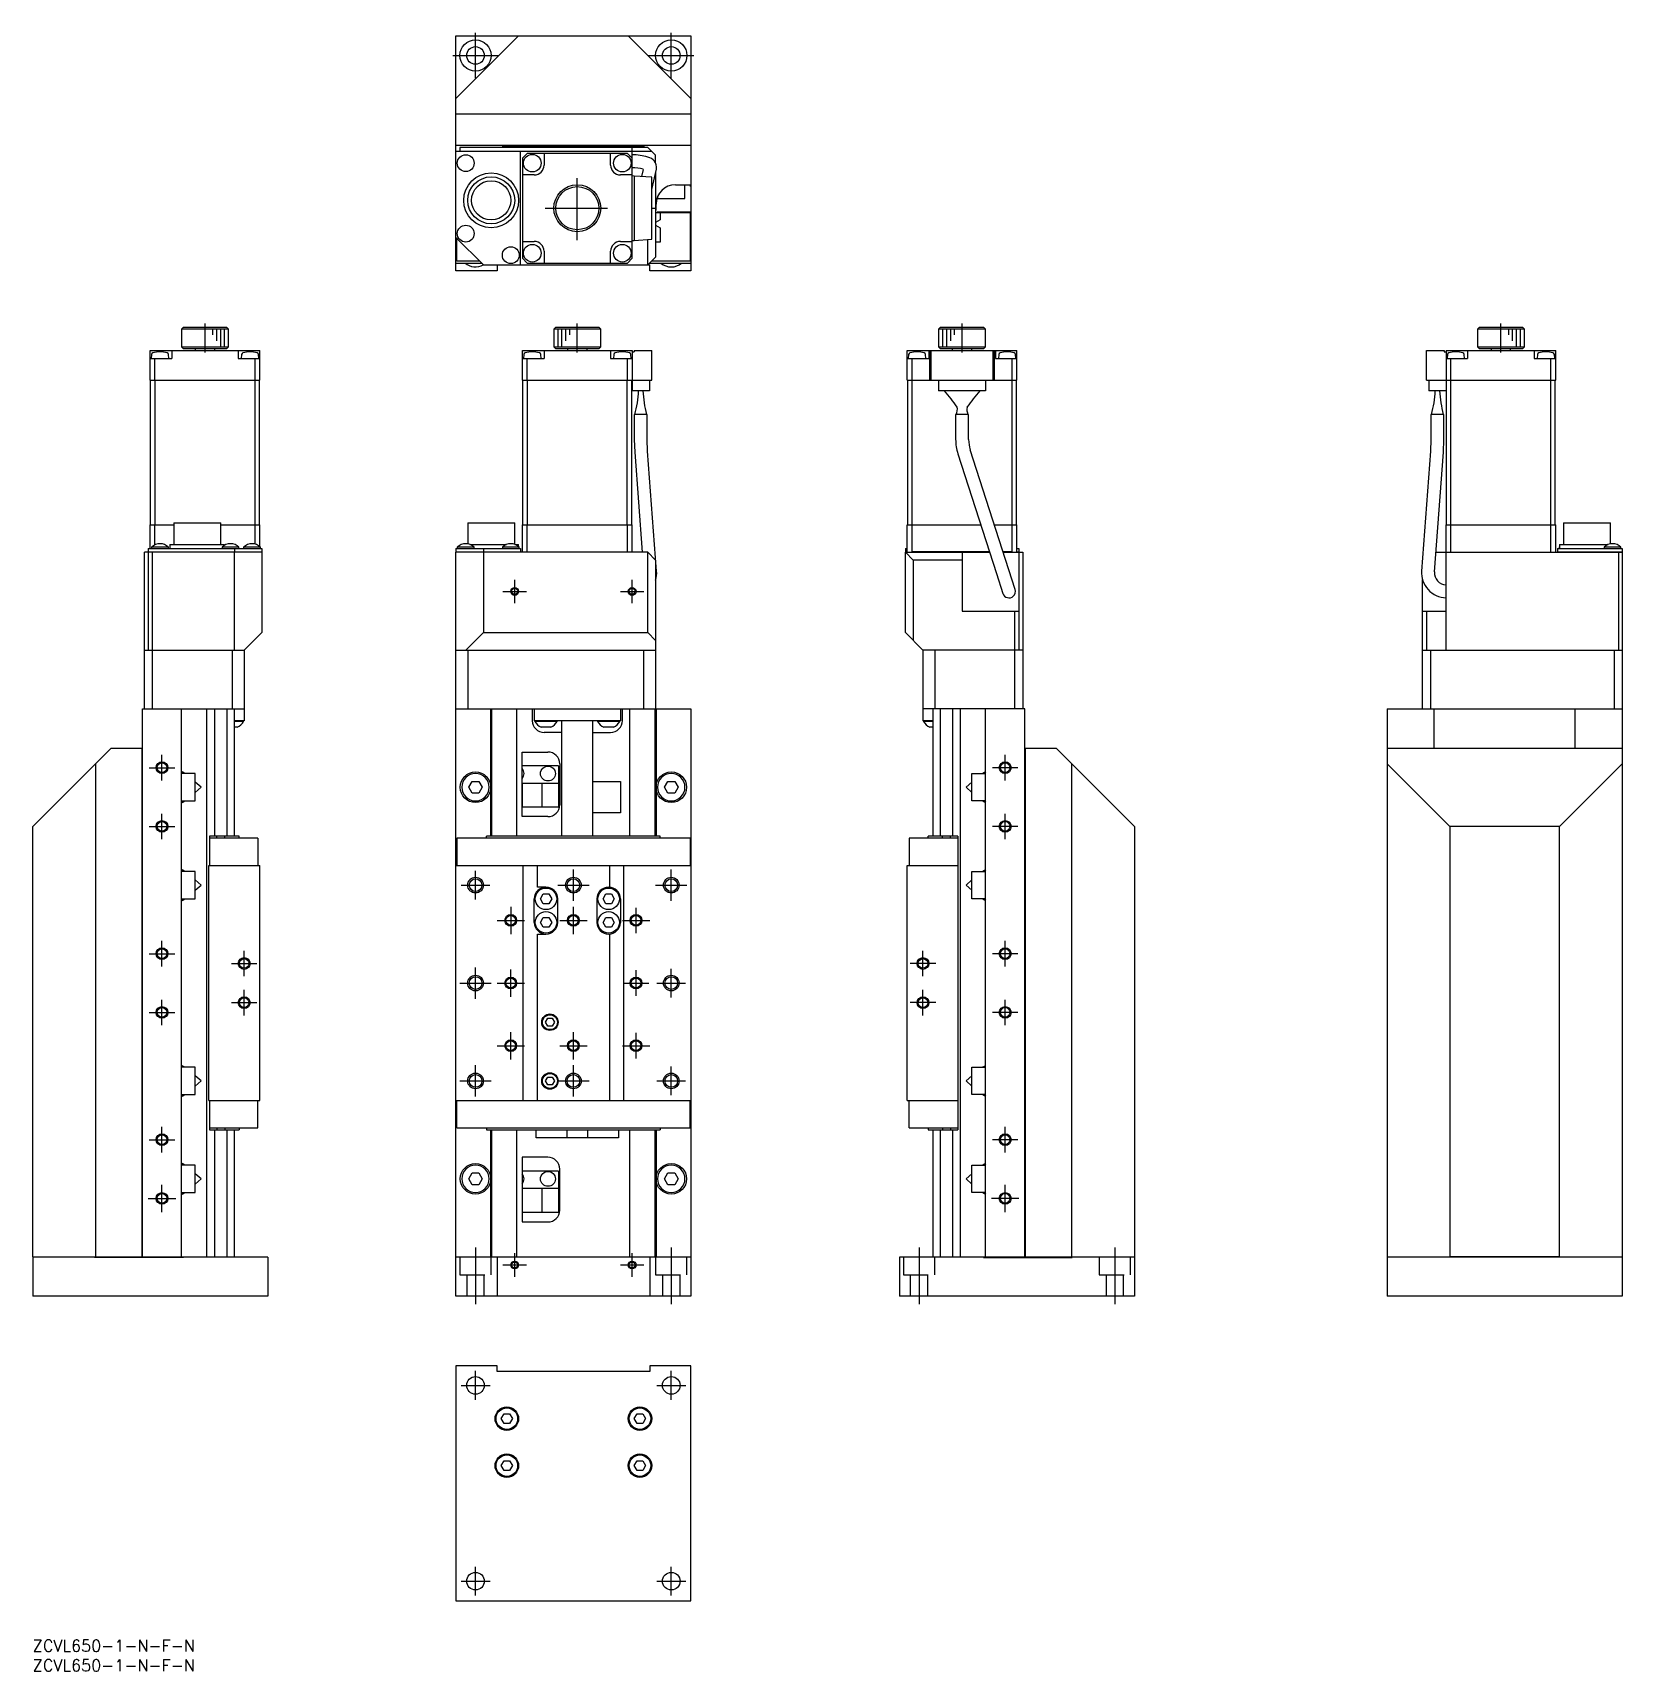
# Model space of a CAD drawing. Extents: x 0 to 406, y -8 to 410.
import ezdxf

# ---------------------------------------------------------------- set-up
doc = ezdxf.new("R2010")
doc.units = 0
doc.header["$LTSCALE"] = 0.5
doc.linetypes.add('CENTER', pattern=[50.8, 31.75, -6.35, 6.35, -6.35])
doc.linetypes.add('DASHED', pattern=[19.05, 12.7, -6.35])
for name, color, linetype in [('MSM_CENTER', 1, 'CENTER'), ('MSM_CONTINUOUS', 7, 'CONTINUOUS'), ('MSM_DASHED', 4, 'DASHED'), ('MSM_NARROW', 5, 'CONTINUOUS'), ('MSM_PART_NUMBER', 7, 'CONTINUOUS')]:
    doc.layers.add(name, color=color, linetype=linetype)
doc.styles.get("Standard").update_dxf_attribs({"font": 'txt.shx', "height": 3, "bigfont": 'bigfont.shx'})

# ---------------------------------------------------------------- blocks, each defined once
blk = doc.blocks.new('*U2')
at = {"layer": 'MSM_PART_NUMBER'}
blk.add_text('ZCVL650-1-N-F-N', height=3, dxfattribs=at).set_placement((0, -3))
blk = doc.blocks.new('*U3')
at = {"layer": 'MSM_PART_NUMBER'}
blk.add_text('ZCVL650-1-N-F-N', height=3, dxfattribs=at).set_placement((0, -8))

msp = doc.modelspace()

# ---------------------------------------------------------------- linework, layer by layer
at = {"layer": 'MSM_CENTER'}
for p, q in [((113.08, 398.82), (113.08, 410.42)), ((163.08, 398.82), (163.08, 410.42)), ((107.28, 404.62), (118.88, 404.62)), ((157.28, 404.62), (168.88, 404.62)), ((139.08, 357.42), (139.08, 373.82)), ((130.88, 365.62), (147.28, 365.62)), ((44, 328.79), (44, 336.19)), ((139.08, 328.79), (139.08, 336.19)), ((237.36, 328.79), (237.36, 336.19)), ((374.96, 328.79), (374.96, 336.19)), ((123.08, 264.74), (123.08, 270.74)), ((153.08, 264.74), (153.08, 270.74)), ((120.08, 267.74), (126.08, 267.74)), ((150.08, 267.74), (156.08, 267.74)), ((33, 219.49), (33, 225.99)), ((248.36, 219.49), (248.36, 225.99)), ((29.75, 222.74), (36.25, 222.74)), ((251.61, 222.74), (245.11, 222.74)), ((33, 204.49), (33, 210.99)), ((248.36, 204.49), (248.36, 210.99)), ((29.75, 207.74), (36.25, 207.74)), ((251.61, 207.74), (245.11, 207.74)), ((138.08, 188.74), (138.08, 196.74)), ((163.08, 188.74), (163.08, 196.74)), ((109.43, 192.74), (116.73, 192.74)), ((113.08, 189.09), (113.08, 196.39)), ((134.08, 192.74), (142.08, 192.74)), ((159.08, 192.74), (167.08, 192.74)), ((122.08, 187.24), (122.08, 180.24)), ((138.08, 180.24), (138.08, 187.24)), ((154.08, 180.49), (154.08, 186.99)), ((118.58, 183.74), (125.58, 183.74)), ((134.58, 183.74), (141.58, 183.74)), ((150.58, 183.74), (157.58, 183.74)), ((33, 171.99), (33, 178.49)), ((54, 169.49), (54, 175.99)), ((227.36, 169.49), (227.36, 175.99)), ((248.36, 171.99), (248.36, 178.49)), ((29.75, 175.24), (36.25, 175.24)), ((50.75, 172.74), (57.25, 172.74)), ((113.08, 163.74), (113.08, 171.74)), ((230.61, 172.74), (224.11, 172.74)), ((251.61, 175.24), (245.11, 175.24)), ((109.08, 167.74), (117.08, 167.74)), ((118.58, 167.74), (125.58, 167.74)), ((122.08, 164.24), (122.08, 171.24)), ((150.83, 167.74), (157.33, 167.74)), ((154.08, 164.49), (154.08, 170.99)), ((159.43, 167.74), (166.73, 167.74)), ((163.08, 164.09), (163.08, 171.39)), ((33, 156.99), (33, 163.49)), ((54, 159.49), (54, 165.99)), ((227.36, 159.49), (227.36, 165.99)), ((248.36, 156.99), (248.36, 163.49)), ((29.75, 160.24), (36.25, 160.24)), ((50.75, 162.74), (57.25, 162.74)), ((230.61, 162.74), (224.11, 162.74)), ((251.61, 160.24), (245.11, 160.24)), ((122.08, 148.24), (122.08, 155.24)), ((138.08, 148.24), (138.08, 155.24)), ((154.08, 148.49), (154.08, 154.99)), ((118.58, 151.74), (125.58, 151.74)), ((134.58, 151.74), (141.58, 151.74)), ((150.58, 151.74), (157.58, 151.74)), ((113.08, 138.74), (113.08, 146.74)), ((138.08, 138.74), (138.08, 146.74)), ((109.08, 142.74), (117.08, 142.74)), ((134.08, 142.74), (142.08, 142.74)), ((159.43, 142.74), (166.73, 142.74)), ((163.08, 139.09), (163.08, 146.39)), ((33, 124.49), (33, 130.99)), ((248.36, 124.49), (248.36, 130.99)), ((29.75, 127.74), (36.25, 127.74)), ((251.61, 127.74), (245.11, 127.74)), ((33, 109.24), (33, 116.24)), ((248.36, 109.24), (248.36, 116.24)), ((29.5, 112.74), (36.5, 112.74)), ((251.86, 112.74), (244.86, 112.74)), ((113.08, 100.24), (113.08, 85.74)), ((123.08, 92.74), (123.08, 98.74)), ((153.08, 92.74), (153.08, 98.74)), ((163.08, 100.24), (163.08, 85.74)), ((226.36, 100.24), (226.36, 85.74)), ((276.36, 100.24), (276.36, 85.74)), ((120.08, 95.74), (126.08, 95.74)), ((150.08, 95.74), (156.08, 95.74)), ((113.08, 61.3), (113.08, 68.7)), ((163.08, 61.3), (163.08, 68.7)), ((109.38, 65), (116.78, 65)), ((159.38, 65), (166.78, 65)), ((113.08, 11.3), (113.08, 18.7)), ((163.08, 11.3), (163.08, 18.7)), ((109.38, 15), (116.78, 15)), ((159.38, 15), (166.78, 15))]:
    msp.add_line(p, q, dxfattribs=at)
at = {"layer": 'MSM_CONTINUOUS'}
for p, q in [((108.08, 393.62), (124.08, 409.62)), ((108.08, 349.62), (108.08, 409.62)), ((108.08, 409.62), (168.08, 409.62)), ((152.08, 409.62), (168.08, 393.62)), ((168.08, 409.62), (168.08, 349.62)), ((108.08, 393.82), (108.18, 393.82)), ((108.18, 393.82), (108.18, 393.72)), ((168.08, 393.72), (167.98, 393.72)), ((168.08, 389.62), (108.08, 389.62)), ((108.08, 381.72), (108.18, 381.62)), ((168.08, 381.62), (108.08, 381.62)), ((157.08, 381.12), (109.08, 381.12)), ((109.08, 381.12), (109.08, 380.12)), ((120.08, 381.32), (120.08, 381.62)), ((156.08, 381.32), (120.08, 381.32)), ((153.08, 380.22), (153.08, 381.12)), ((156.08, 381.62), (156.08, 381.32)), ((159.08, 379.12), (157.08, 381.12)), ((167.98, 381.62), (168.08, 381.72)), ((158.08, 380.12), (108.08, 380.12)), ((109.08, 380.22), (153.08, 380.22)), ((124.58, 351.12), (124.58, 380.12)), ((126.28, 379.62), (125.08, 378.42)), ((125.08, 378.42), (125.08, 352.82)), ((151.88, 379.62), (126.28, 379.62)), ((130.58, 379.62), (130.58, 376.62)), ((147.58, 376.62), (147.58, 379.62)), ((153.08, 378.42), (151.88, 379.62)), ((153.08, 380.22), (152.98, 380.12)), ((153.08, 352.82), (153.08, 380.12)), ((159.08, 377.14), (159.08, 379.12)), ((128.08, 374.12), (125.08, 374.12)), ((153.08, 374.12), (150.08, 374.12)), ((153.58, 373.83), (153.08, 373.87)), ((158.08, 373.52), (153.58, 373.83)), ((153.58, 373.83), (153.58, 357.4)), ((155.9, 375.54), (155.47, 373.7)), ((158.08, 370.35), (159.31, 375.6)), ((158.08, 357.72), (158.08, 373.52)), ((159.08, 374.64), (159.08, 353.12)), ((159.58, 368.57), (159.58, 368.12)), ((164.18, 371.62), (168.08, 371.62)), ((166.58, 368.12), (166.58, 371.62)), ((167.98, 371.12), (167.98, 371.62)), ((168.08, 371.12), (167.98, 371.12)), ((158.08, 365.62), (159.08, 365.62)), ((159.18, 365.12), (159.08, 365.12)), ((159.08, 364.52), (167.88, 364.52)), ((159.18, 365.12), (159.18, 366.62)), ((168.08, 364.62), (159.48, 364.62)), ((159.48, 364.62), (159.48, 364.52)), ((159.58, 368.12), (166.58, 368.12)), ((160.28, 364.52), (160.28, 362.64)), ((167.88, 364.52), (167.88, 352.12)), ((160.28, 362.64), (159.09, 361.95)), ((159.09, 361.28), (160.28, 360.59)), ((160.28, 360.59), (160.28, 356.92)), ((108.08, 358.12), (115.08, 351.12)), ((108.28, 352.12), (108.28, 357.92)), ((125.08, 357.12), (128.08, 357.12)), ((150.08, 357.12), (153.08, 357.12)), ((153.08, 357.37), (153.58, 357.4)), ((153.58, 357.4), (158.08, 357.72)), ((157.08, 351.12), (157.08, 357.65)), ((160.28, 356.92), (159.08, 356.92)), ((108.08, 351.62), (114.58, 351.62)), ((114.08, 352.12), (108.28, 352.12)), ((125.08, 352.82), (126.28, 351.62)), ((126.28, 351.62), (151.88, 351.62)), ((130.58, 354.62), (130.58, 351.62)), ((147.58, 351.62), (147.58, 354.62)), ((151.88, 351.62), (153.08, 352.82)), ((159.08, 353.12), (157.08, 351.12)), ((157.58, 351.62), (168.08, 351.62)), ((167.88, 352.12), (158.08, 352.12)), ((118.58, 349.62), (108.08, 349.62)), ((115.08, 351.12), (157.58, 351.12)), ((118.58, 351.12), (118.58, 349.62)), ((157.58, 349.62), (157.58, 351.12)), ((168.08, 349.62), (157.58, 349.62)), ((38.5, 335.24), (38, 334.74)), ((38, 334.74), (38, 330.24)), ((50, 334.74), (38, 334.74)), ((38.5, 335.24), (49.5, 335.24)), ((50, 334.74), (49.5, 335.24)), ((50, 330.24), (50, 334.74)), ((133.58, 335.24), (133.08, 334.74)), ((145.08, 334.74), (133.08, 334.74)), ((133.08, 334.74), (133.08, 330.24)), ((133.58, 335.24), (144.58, 335.24)), ((145.08, 334.74), (144.58, 335.24)), ((145.08, 330.24), (145.08, 334.74)), ((231.86, 335.24), (231.36, 334.74)), ((231.36, 334.74), (231.36, 330.24)), ((243.36, 334.74), (231.36, 334.74)), ((231.86, 335.24), (242.86, 335.24)), ((243.36, 334.74), (242.86, 335.24)), ((243.36, 330.24), (243.36, 334.74)), ((369.46, 335.24), (368.96, 334.74)), ((380.96, 334.74), (368.96, 334.74)), ((368.96, 334.74), (368.96, 330.24)), ((369.46, 335.24), (380.46, 335.24)), ((380.96, 334.74), (380.46, 335.24)), ((380.96, 330.24), (380.96, 334.74)), ((30, 321.74), (30, 329.24)), ((30, 329.24), (58, 329.24)), ((30, 327.24), (35.5, 327.24)), ((30.34, 328.23), (30.25, 327.24)), ((31.2, 321.74), (31.2, 327.24)), ((34.75, 327.24), (34.66, 328.23)), ((35.5, 329.24), (35.5, 327.24)), ((38, 330.24), (38.5, 329.74)), ((38, 330.24), (50, 330.24)), ((49.5, 329.74), (38.5, 329.74)), ((41.5, 329.74), (41.5, 329.24)), ((46.5, 329.24), (46.5, 329.74)), ((49.5, 329.74), (50, 330.24)), ((52.5, 329.24), (52.5, 327.24)), ((52.5, 327.24), (58, 327.24)), ((53.34, 328.23), (53.25, 327.24)), ((56.8, 321.74), (56.8, 327.24)), ((57.75, 327.24), (57.66, 328.23)), ((58, 321.74), (58, 329.24)), ((125.08, 329.24), (153.08, 329.24)), ((125.08, 321.74), (125.08, 329.24)), ((125.08, 327.24), (130.58, 327.24)), ((125.42, 328.23), (125.33, 327.24)), ((126.28, 321.74), (126.28, 327.24)), ((129.83, 327.24), (129.75, 328.23)), ((130.58, 329.24), (130.58, 327.24)), ((133.08, 330.24), (145.08, 330.24)), ((133.08, 330.24), (133.58, 329.74)), ((144.58, 329.74), (133.58, 329.74)), ((136.58, 329.74), (136.58, 329.24)), ((141.58, 329.24), (141.58, 329.74)), ((144.58, 329.74), (145.08, 330.24)), ((147.58, 329.24), (147.58, 327.24)), ((147.58, 327.24), (153.08, 327.24)), ((148.42, 328.23), (148.33, 327.24)), ((151.88, 321.74), (151.88, 327.24)), ((152.83, 327.24), (152.75, 328.23)), ((153.08, 329.24), (153.08, 318.94)), ((153.08, 328.94), (153.58, 328.94)), ((153.58, 329.24), (158.08, 329.24)), ((153.58, 329.24), (153.58, 328.94)), ((158.08, 321.74), (158.08, 329.24)), ((223.36, 321.74), (223.36, 329.24)), ((223.36, 329.24), (251.36, 329.24)), ((223.36, 327.24), (228.86, 327.24)), ((223.7, 328.23), (223.61, 327.24)), ((224.56, 321.74), (224.56, 327.24)), ((228.11, 327.24), (228.03, 328.23)), ((228.86, 329.24), (228.86, 327.24)), ((229.11, 321.74), (229.11, 328.94)), ((229.11, 328.94), (229.15, 328.94)), ((229.15, 329.24), (229.15, 328.94)), ((229.46, 321.74), (229.46, 329.24)), ((231.36, 330.24), (231.86, 329.74)), ((231.36, 330.24), (243.36, 330.24)), ((242.86, 329.74), (231.86, 329.74)), ((234.86, 329.74), (234.86, 329.24)), ((239.86, 329.24), (239.86, 329.74)), ((242.86, 329.74), (243.36, 330.24)), ((245.26, 321.74), (245.26, 329.24)), ((245.58, 329.24), (245.58, 328.94)), ((245.58, 328.94), (245.61, 328.94)), ((245.61, 321.74), (245.61, 328.94)), ((245.86, 329.24), (245.86, 327.24)), ((245.86, 327.24), (251.36, 327.24)), ((246.7, 328.23), (246.61, 327.24)), ((250.16, 321.74), (250.16, 327.24)), ((251.11, 327.24), (251.03, 328.23)), ((251.36, 321.74), (251.36, 329.24)), ((355.96, 321.74), (355.96, 329.24)), ((355.96, 329.24), (360.46, 329.24)), ((360.46, 329.24), (360.46, 328.94)), ((360.46, 328.94), (360.96, 328.94)), ((360.96, 329.24), (388.96, 329.24)), ((360.96, 329.24), (360.96, 318.94)), ((360.96, 327.24), (366.46, 327.24)), ((361.29, 328.23), (361.21, 327.24)), ((362.16, 321.74), (362.16, 327.24)), ((365.71, 327.24), (365.62, 328.23)), ((366.46, 329.24), (366.46, 327.24)), ((368.96, 330.24), (380.96, 330.24)), ((368.96, 330.24), (369.46, 329.74)), ((380.46, 329.74), (369.46, 329.74)), ((372.46, 329.74), (372.46, 329.24)), ((377.46, 329.24), (377.46, 329.74)), ((380.46, 329.74), (380.96, 330.24)), ((383.46, 329.24), (383.46, 327.24)), ((383.46, 327.24), (388.96, 327.24)), ((384.29, 328.23), (384.21, 327.24)), ((387.76, 321.74), (387.76, 327.24)), ((388.71, 327.24), (388.62, 328.23)), ((388.96, 321.74), (388.96, 329.24)), ((30, 321.74), (58, 321.74)), ((30.1, 284.74), (30.1, 321.74)), ((31.24, 284.74), (31.24, 321.74)), ((56.76, 284.74), (56.76, 321.74)), ((57.9, 284.74), (57.9, 321.74)), ((125.08, 321.74), (158.08, 321.74)), ((125.18, 284.74), (125.18, 321.74)), ((126.32, 284.74), (126.32, 321.74)), ((151.84, 284.74), (151.84, 321.74)), ((152.98, 284.74), (152.98, 321.74)), ((157.48, 318.94), (153.08, 318.94)), ((157.48, 321.74), (157.48, 318.94)), ((223.36, 321.74), (251.36, 321.74)), ((223.46, 284.74), (223.46, 321.74)), ((224.6, 284.74), (224.6, 321.74)), ((231.36, 321.74), (231.36, 318.94)), ((243.36, 318.94), (231.36, 318.94)), ((243.36, 321.74), (243.36, 318.94)), ((250.12, 284.74), (250.12, 321.74)), ((251.26, 284.74), (251.26, 321.74)), ((355.96, 321.74), (388.96, 321.74)), ((356.56, 321.74), (356.56, 318.94)), ((360.96, 318.94), (356.56, 318.94)), ((361.06, 284.74), (361.06, 321.74)), ((362.2, 284.74), (362.2, 321.74)), ((387.71, 284.74), (387.71, 321.74)), ((388.86, 284.74), (388.86, 321.74)), ((238.62, 314.8), (238.66, 314.89)), ((156.93, 312.94), (153.63, 312.94)), ((153.63, 312.94), (153.63, 306.55)), ((156.93, 306.55), (156.93, 312.94)), ((239.01, 312.94), (235.71, 312.94)), ((235.71, 312.94), (235.71, 306.55)), ((239.01, 306.55), (239.01, 312.94)), ((360.41, 312.94), (357.11, 312.94)), ((357.11, 312.94), (357.11, 306.55)), ((360.41, 306.55), (360.41, 312.94)), ((153.63, 306.55), (153.75, 303.29)), ((157.04, 303.53), (156.93, 306.55)), ((357.11, 306.55), (357, 303.53)), ((360.29, 303.29), (360.41, 306.55)), ((153.75, 303.29), (155.68, 277.74)), ((159.34, 272.96), (157.04, 303.53)), ((236.29, 302.9), (246.15, 272.33)), ((250.93, 268.26), (239.43, 303.92)), ((357, 303.53), (354.69, 272.96)), ((357.99, 272.72), (360.29, 303.29)), ((30, 284.74), (36, 284.74)), ((30, 278.74), (30, 284.74)), ((31.2, 279.65), (31.2, 284.74)), ((36, 285.24), (48, 285.24)), ((36, 285.24), (36, 279.74)), ((48, 279.74), (48, 285.24)), ((48, 284.74), (58, 284.74)), ((56.8, 279.83), (56.8, 284.74)), ((58, 279.18), (58, 284.74)), ((111.08, 285.24), (123.08, 285.24)), ((111.08, 285.24), (111.08, 279.9)), ((123.08, 279.77), (123.08, 285.24)), ((125.08, 284.74), (153.08, 284.74)), ((125.08, 277.74), (125.08, 284.74)), ((126.28, 277.74), (126.28, 284.74)), ((151.88, 277.74), (151.88, 284.74)), ((153.08, 277.84), (153.08, 284.74)), ((223.36, 277.74), (223.36, 284.74)), ((223.36, 284.74), (242.14, 284.74)), ((224.56, 277.84), (224.56, 284.74)), ((245.61, 284.74), (251.36, 284.74)), ((250.16, 277.84), (250.16, 284.74)), ((251.36, 277.74), (251.36, 284.74)), ((360.96, 277.84), (360.96, 284.74)), ((360.96, 284.74), (388.96, 284.74)), ((362.16, 277.74), (362.16, 284.74)), ((387.76, 277.74), (387.76, 284.74)), ((388.96, 277.74), (388.96, 284.74)), ((390.96, 285.24), (402.96, 285.24)), ((390.96, 285.24), (390.96, 279.74)), ((402.96, 279.9), (402.96, 285.24)), ((29.4, 277.74), (28.5, 277.74)), ((28.5, 237.74), (28.5, 277.74)), ((29.4, 277.74), (29.5, 277.64)), ((29.5, 278.74), (29.5, 277.84)), ((29.5, 278.74), (58.5, 278.74)), ((29.5, 277.84), (58.5, 277.84)), ((29.5, 277.84), (29.6, 277.74)), ((58.5, 277.74), (29.5, 277.74)), ((29.5, 277.74), (29.5, 252.74)), ((34.65, 279.03), (30.35, 279.03)), ((30.35, 279.03), (30.35, 278.74)), ((30.5, 277.74), (30.5, 237.74)), ((34.65, 278.74), (34.65, 279.03)), ((35, 279.74), (49, 279.74)), ((35, 279.74), (35, 278.74)), ((52.65, 279.03), (48.35, 279.03)), ((48.35, 279.03), (48.35, 278.74)), ((49, 279.54), (49, 279.74)), ((51.46, 277.74), (51.5, 277.84)), ((51.5, 278.74), (51.5, 277.84)), ((51.5, 252.74), (51.5, 277.74)), ((52.65, 278.74), (52.65, 279.03)), ((58.15, 279.03), (53.85, 279.03)), ((53.85, 279.03), (53.85, 278.74)), ((58.15, 278.74), (58.15, 279.03)), ((58.4, 277.74), (58.5, 277.84)), ((58.5, 278.74), (58.5, 277.84)), ((58.5, 277.74), (58.5, 257.24)), ((108.08, 278.74), (124.58, 278.74)), ((108.08, 278.74), (108.08, 277.84)), ((108.18, 277.74), (108.08, 277.84)), ((108.08, 277.84), (124.58, 277.84)), ((157.08, 277.74), (108.08, 277.74)), ((108.08, 87.74), (108.08, 277.74)), ((112.73, 279.03), (108.43, 279.03)), ((108.43, 279.03), (108.43, 278.74)), ((111.66, 279.74), (121.01, 279.74)), ((112.73, 278.74), (112.73, 279.03)), ((115.08, 278.74), (115.08, 277.84)), ((115.12, 277.74), (115.08, 277.84)), ((115.08, 277.74), (115.08, 257.24)), ((124.23, 279.03), (119.93, 279.03)), ((119.93, 279.03), (119.93, 278.74)), ((123.16, 279.74), (124.08, 279.74)), ((124.08, 279.18), (124.08, 279.74)), ((124.23, 278.74), (124.23, 279.03)), ((124.48, 277.74), (124.58, 277.84)), ((124.58, 278.74), (124.58, 277.84)), ((152.98, 277.74), (153.08, 277.84)), ((159.08, 275.74), (157.08, 277.74)), ((157.08, 257.24), (157.08, 277.74)), ((222.86, 278.74), (223.36, 278.74)), ((222.86, 278.74), (222.86, 277.84)), ((222.86, 277.84), (223.36, 277.84)), ((222.96, 277.74), (222.86, 277.84)), ((224.86, 275.74), (222.86, 277.74)), ((222.86, 277.74), (244.4, 277.74)), ((222.86, 257.24), (222.86, 277.74)), ((223.36, 279.03), (223.21, 279.03)), ((223.21, 279.03), (223.21, 278.74)), ((224.46, 277.74), (224.56, 277.84)), ((244.37, 277.84), (224.56, 277.84)), ((237.36, 277.74), (237.36, 262.74)), ((250.16, 277.84), (247.84, 277.84)), ((247.87, 277.74), (251.86, 277.74)), ((250.16, 277.84), (250.26, 277.74)), ((251.36, 278.74), (251.86, 278.74)), ((251.36, 277.84), (251.86, 277.84)), ((251.86, 277.84), (251.76, 277.74)), ((251.86, 278.74), (251.86, 277.84)), ((251.86, 277.74), (251.86, 252.74)), ((251.96, 277.74), (251.86, 277.64)), ((251.96, 252.74), (251.96, 277.74)), ((251.96, 277.74), (252.86, 277.74)), ((252.86, 277.74), (252.86, 237.74)), ((358.36, 277.74), (405.96, 277.74)), ((360.96, 277.84), (361.06, 277.74)), ((360.96, 252.74), (360.96, 277.74)), ((389.46, 278.74), (389.46, 277.84)), ((389.46, 278.74), (405.96, 278.74)), ((389.46, 277.84), (405.96, 277.84)), ((389.46, 277.84), (389.56, 277.74)), ((389.96, 279.03), (389.81, 279.03)), ((389.81, 279.03), (389.81, 278.74)), ((389.96, 279.74), (402.38, 279.74)), ((389.96, 279.74), (389.96, 278.74)), ((405.61, 279.03), (401.31, 279.03)), ((401.31, 279.03), (401.31, 278.74)), ((404.96, 277.74), (404.96, 252.74)), ((405.61, 278.74), (405.61, 279.03)), ((405.96, 277.84), (405.86, 277.74)), ((405.96, 278.74), (405.96, 277.84)), ((405.96, 277.74), (405.96, 87.74)), ((159.08, 275.74), (159.08, 237.74)), ((237.36, 275.74), (224.86, 275.74)), ((224.86, 275.74), (224.86, 255.24)), ((246.15, 272.33), (247.79, 267.25)), ((354.96, 237.74), (354.96, 270.67)), ((237.36, 262.74), (251.86, 262.74)), ((250.86, 237.74), (250.86, 262.74)), ((354.96, 262.74), (360.96, 262.74)), ((355.96, 262.74), (355.96, 252.74)), ((54, 252.74), (58.5, 257.24)), ((110.58, 252.74), (115.08, 257.24)), ((115.08, 257.24), (157.08, 257.24)), ((157.08, 257.24), (159.08, 255.24)), ((222.86, 257.24), (227.26, 252.84)), ((28.5, 252.74), (54, 252.74)), ((51, 237.74), (51, 252.74)), ((54, 252.74), (54, 234.74)), ((108.08, 252.74), (159.08, 252.74)), ((111.08, 252.74), (111.08, 237.74)), ((156.08, 237.74), (156.08, 252.74)), ((227.36, 252.74), (227.26, 252.84)), ((227.36, 252.74), (227.36, 234.74)), ((252.86, 252.74), (227.36, 252.74)), ((230.36, 252.74), (230.36, 237.74)), ((354.96, 252.74), (405.96, 252.74)), ((356.96, 252.74), (356.96, 237.74)), ((403.96, 237.74), (403.96, 252.74)), ((28, 97.74), (28, 237.74)), ((28, 237.74), (54, 237.74)), ((38, 97.74), (38, 237.74)), ((44.5, 97.74), (44.5, 237.74)), ((46.46, 205.24), (46.46, 237.74)), ((49.54, 237.74), (49.54, 205.24)), ((51.5, 205.24), (51.5, 237.74)), ((54, 234.74), (51.5, 234.74)), ((53.85, 234.54), (51.5, 234.54)), ((53.85, 234.54), (53.85, 234.74)), ((108.08, 237.74), (168.08, 237.74)), ((116.98, 205.24), (116.98, 237.74)), ((117.28, 205.24), (117.28, 237.74)), ((123.64, 205.24), (123.64, 237.74)), ((127.58, 237.74), (127.58, 234.74)), ((128.08, 237.74), (128.08, 234.74)), ((150.08, 234.74), (128.08, 234.74)), ((128.23, 234.74), (128.23, 234.54)), ((133.93, 234.54), (128.23, 234.54)), ((133.93, 234.54), (133.93, 234.74)), ((135.08, 234.74), (135.08, 205.24)), ((143.08, 205.24), (143.08, 234.74)), ((144.23, 234.74), (144.23, 234.54)), ((149.93, 234.54), (144.23, 234.54)), ((149.93, 234.54), (149.93, 234.74)), ((150.08, 237.74), (150.08, 234.74)), ((150.58, 234.74), (150.58, 237.74)), ((152.53, 205.24), (152.53, 237.74)), ((158.88, 237.74), (158.88, 205.24)), ((159.18, 237.74), (159.18, 205.24)), ((168.08, 237.74), (168.08, 87.74)), ((253.36, 237.74), (227.36, 237.74)), ((229.86, 234.74), (227.36, 234.74)), ((227.51, 234.74), (227.51, 234.54)), ((229.86, 234.54), (227.51, 234.54)), ((229.86, 237.74), (229.86, 205.24)), ((231.83, 205.24), (231.83, 237.74)), ((234.9, 237.74), (234.9, 205.24)), ((236.86, 237.74), (236.86, 97.74)), ((243.36, 97.74), (243.36, 237.74)), ((253.36, 97.74), (253.36, 237.74)), ((345.96, 237.74), (345.96, 87.74)), ((345.96, 237.74), (405.96, 237.74)), ((357.96, 227.74), (357.96, 237.74)), ((393.96, 227.74), (393.96, 237.74)), ((52.22, 233.09), (51.5, 233.09)), ((132.3, 233.09), (129.86, 233.09)), ((135.08, 231.74), (130.58, 231.74)), ((143.08, 231.74), (147.58, 231.74)), ((148.3, 233.09), (145.86, 233.09)), ((229.86, 233.09), (229.14, 233.09)), ((20, 227.74), (0, 207.74)), ((20, 227.74), (28, 227.74)), ((27.9, 97.74), (27.9, 227.74)), ((124.96, 226.74), (131.58, 226.74)), ((124.96, 210.24), (124.96, 226.74)), ((253.36, 227.74), (261.36, 227.74)), ((253.46, 227.74), (253.46, 97.74)), ((281.36, 207.74), (261.36, 227.74)), ((345.96, 227.74), (405.96, 227.74)), ((16, 223.74), (16, 97.74)), ((134.28, 223.24), (124.96, 223.24)), ((134.28, 223.24), (134.28, 212.74)), ((134.58, 223.74), (134.58, 213.24)), ((265.36, 97.74), (265.36, 223.74)), ((361.96, 207.74), (345.96, 223.74)), ((405.96, 223.74), (389.96, 207.74)), ((38.12, 221.64), (38, 221.48)), ((41.5, 221.24), (38, 221.24)), ((38.87, 221.24), (38.12, 221.64)), ((41.5, 214.24), (41.5, 221.24)), ((43, 217.74), (41.5, 219.06)), ((41.5, 216.42), (43, 217.74)), ((111.35, 217.74), (112.22, 219.24)), ((112.22, 216.24), (111.35, 217.74)), ((112.22, 219.24), (113.95, 219.24)), ((113.95, 219.24), (114.81, 217.74)), ((114.81, 217.74), (113.95, 216.24)), ((134.28, 218.74), (124.96, 218.74)), ((125.08, 212.74), (125.08, 218.74)), ((130.08, 212.74), (130.08, 218.74)), ((143.08, 219.24), (150.08, 219.24)), ((150.08, 219.24), (150.08, 211.24)), ((161.35, 217.74), (162.22, 219.24)), ((162.22, 216.24), (161.35, 217.74)), ((162.22, 219.24), (163.95, 219.24)), ((163.95, 219.24), (164.81, 217.74)), ((164.81, 217.74), (163.95, 216.24)), ((238.36, 217.74), (239.86, 219.06)), ((239.86, 216.42), (238.36, 217.74)), ((239.86, 214.24), (239.86, 221.24)), ((239.86, 221.24), (243.36, 221.24)), ((242.49, 221.24), (243.24, 221.64)), ((243.24, 221.64), (243.36, 221.48)), ((38, 214.24), (41.5, 214.24)), ((38, 214), (38.12, 213.84)), ((38.12, 213.84), (38.87, 214.24)), ((113.95, 216.24), (112.22, 216.24)), ((163.95, 216.24), (162.22, 216.24)), ((243.36, 214.24), (239.86, 214.24)), ((243.24, 213.84), (242.49, 214.24)), ((243.36, 214), (243.24, 213.84)), ((124.96, 212.74), (134.28, 212.74)), ((131.58, 210.24), (124.96, 210.24)), ((150.08, 211.24), (143.08, 211.24)), ((0, 97.84), (0, 207.74)), ((45.1, 205.24), (45.1, 197.74)), ((52.7, 205.24), (45.1, 205.24)), ((46.98, 204.74), (46.98, 205.24)), ((49.02, 204.74), (49.02, 205.24)), ((52.7, 204.74), (52.7, 205.24)), ((160.28, 205.24), (115.88, 205.24)), ((115.88, 204.74), (115.88, 205.24)), ((160.28, 204.74), (160.28, 205.24)), ((228.66, 204.74), (228.66, 205.24)), ((236.26, 205.24), (228.66, 205.24)), ((232.34, 204.74), (232.34, 205.24)), ((234.39, 204.74), (234.39, 205.24)), ((236.26, 205.24), (236.26, 197.74)), ((281.36, 207.74), (281.36, 97.84)), ((389.96, 207.74), (361.96, 207.74)), ((361.96, 207.74), (361.96, 97.84)), ((389.96, 97.84), (389.96, 207.74)), ((57.5, 204.74), (45.1, 204.74)), ((57.5, 204.74), (57.5, 197.74)), ((108.28, 204.74), (108.28, 197.74)), ((167.88, 204.74), (108.28, 204.74)), ((167.88, 204.74), (167.88, 197.74)), ((223.86, 204.74), (223.86, 197.74)), ((236.26, 204.74), (223.86, 204.74)), ((45, 197.74), (58, 197.74)), ((45, 137.74), (45, 197.74)), ((58, 137.74), (58, 197.74)), ((108.08, 197.74), (168.08, 197.74)), ((125.28, 137.74), (125.28, 197.74)), ((128.88, 192.24), (128.88, 197.74)), ((147.28, 197.74), (147.28, 192.23)), ((150.88, 197.74), (150.88, 137.74)), ((223.36, 137.74), (223.36, 197.74)), ((223.36, 197.74), (236.36, 197.74)), ((236.36, 137.74), (236.36, 197.74)), ((38.12, 196.64), (38, 196.48)), ((41.5, 196.24), (38, 196.24)), ((38.87, 196.24), (38.12, 196.64)), ((41.5, 189.24), (41.5, 196.24)), ((43, 192.74), (41.5, 194.06)), ((41.5, 191.42), (43, 192.74)), ((238.36, 192.74), (239.86, 194.06)), ((239.86, 191.42), (238.36, 192.74)), ((239.86, 189.24), (239.86, 196.24)), ((239.86, 196.24), (243.36, 196.24)), ((242.49, 196.24), (243.24, 196.64)), ((243.24, 196.64), (243.36, 196.48)), ((38, 189.24), (41.5, 189.24)), ((38, 189), (38.12, 188.84)), ((38.12, 188.84), (38.87, 189.24)), ((128.08, 183.24), (128.08, 189.24)), ((131.08, 192.24), (128.88, 192.24)), ((129.64, 189.24), (130.36, 190.49)), ((130.36, 187.99), (129.64, 189.24)), ((130.36, 190.49), (131.8, 190.49)), ((131.8, 190.49), (132.53, 189.24)), ((132.53, 189.24), (131.8, 187.99)), ((134.08, 183.24), (134.08, 189.24)), ((144.08, 189.24), (144.08, 183.24)), ((145.64, 189.24), (146.36, 190.49)), ((146.36, 187.99), (145.64, 189.24)), ((146.36, 190.49), (147.8, 190.49)), ((147.8, 190.49), (148.53, 189.24)), ((148.53, 189.24), (147.8, 187.99)), ((150.08, 189.24), (150.08, 183.24)), ((243.36, 189.24), (239.86, 189.24)), ((243.24, 188.84), (242.49, 189.24)), ((243.36, 189), (243.24, 188.84)), ((129.64, 183.24), (130.36, 184.49)), ((131.8, 187.99), (130.36, 187.99)), ((130.36, 184.49), (131.8, 184.49)), ((131.8, 184.49), (132.53, 183.24)), ((145.64, 183.24), (146.36, 184.49)), ((147.8, 187.99), (146.36, 187.99)), ((146.36, 184.49), (147.8, 184.49)), ((147.8, 184.49), (148.53, 183.24)), ((128.88, 180.24), (131.08, 180.24)), ((128.88, 137.74), (128.88, 180.24)), ((130.36, 181.99), (129.64, 183.24)), ((131.8, 181.99), (130.36, 181.99)), ((132.53, 183.24), (131.8, 181.99)), ((146.36, 181.99), (145.64, 183.24)), ((147.8, 181.99), (146.36, 181.99)), ((147.28, 180.25), (147.28, 137.74)), ((148.53, 183.24), (147.8, 181.99)), ((130.93, 157.74), (131.51, 158.74)), ((131.51, 156.74), (130.93, 157.74)), ((131.51, 158.74), (132.66, 158.74)), ((132.66, 156.74), (131.51, 156.74)), ((132.66, 158.74), (133.24, 157.74)), ((133.24, 157.74), (132.66, 156.74)), ((38.12, 146.64), (38, 146.48)), ((38.87, 146.24), (38.12, 146.64)), ((242.49, 146.24), (243.24, 146.64)), ((243.24, 146.64), (243.36, 146.48)), ((41.5, 146.24), (38, 146.24)), ((41.5, 139.24), (41.5, 146.24)), ((43, 142.74), (41.5, 144.06)), ((41.5, 141.42), (43, 142.74)), ((130.93, 142.74), (131.51, 143.74)), ((131.51, 141.74), (130.93, 142.74)), ((131.51, 143.74), (132.66, 143.74)), ((132.66, 143.74), (133.24, 142.74)), ((133.24, 142.74), (132.66, 141.74)), ((238.36, 142.74), (239.86, 144.06)), ((239.86, 141.42), (238.36, 142.74)), ((239.86, 139.24), (239.86, 146.24)), ((239.86, 146.24), (243.36, 146.24)), ((38, 139.24), (41.5, 139.24)), ((38, 139), (38.12, 138.84)), ((38.12, 138.84), (38.87, 139.24)), ((132.66, 141.74), (131.51, 141.74)), ((243.36, 139.24), (239.86, 139.24)), ((243.24, 138.84), (242.49, 139.24)), ((243.36, 139), (243.24, 138.84)), ((45, 137.74), (58, 137.74)), ((45.1, 137.74), (45.1, 130.24)), ((57.5, 130.74), (57.5, 137.74)), ((108.08, 137.74), (168.08, 137.74)), ((108.28, 130.74), (108.28, 137.74)), ((167.88, 130.74), (167.88, 137.74)), ((223.36, 137.74), (236.36, 137.74)), ((223.86, 130.74), (223.86, 137.74)), ((236.26, 137.74), (236.26, 130.24)), ((45.1, 130.74), (57.5, 130.74)), ((45.1, 130.24), (52.7, 130.24)), ((46.46, 97.74), (46.46, 130.24)), ((46.98, 130.74), (46.98, 130.24)), ((49.02, 130.74), (49.02, 130.24)), ((49.54, 130.24), (49.54, 97.74)), ((51.5, 97.74), (51.5, 130.24)), ((52.7, 130.74), (52.7, 130.24)), ((108.28, 130.74), (167.88, 130.74)), ((115.88, 130.74), (115.88, 130.24)), ((115.88, 130.24), (160.28, 130.24)), ((116.98, 97.74), (116.98, 130.24)), ((117.28, 97.74), (117.28, 130.24)), ((123.64, 97.74), (123.64, 130.24)), ((128.58, 128.24), (128.58, 130.24)), ((136.38, 130.24), (136.38, 128.24)), ((141.79, 128.24), (141.79, 130.24)), ((149.58, 130.24), (149.58, 128.24)), ((152.53, 97.74), (152.53, 130.24)), ((158.88, 130.24), (158.88, 97.74)), ((159.18, 130.24), (159.18, 97.74)), ((160.28, 130.74), (160.28, 130.24)), ((223.86, 130.74), (236.26, 130.74)), ((228.66, 130.74), (228.66, 130.24)), ((228.66, 130.24), (236.26, 130.24)), ((229.86, 130.24), (229.86, 97.74)), ((231.83, 97.74), (231.83, 130.24)), ((232.34, 130.74), (232.34, 130.24)), ((234.39, 130.74), (234.39, 130.24)), ((234.9, 130.24), (234.9, 97.74)), ((149.58, 128.24), (128.58, 128.24)), ((38.12, 121.64), (38, 121.48)), ((38.87, 121.24), (38.12, 121.64)), ((131.58, 123.24), (124.96, 123.24)), ((124.96, 123.24), (124.96, 106.74)), ((242.49, 121.24), (243.24, 121.64)), ((243.24, 121.64), (243.36, 121.48)), ((41.5, 121.24), (38, 121.24)), ((41.5, 114.24), (41.5, 121.24)), ((43, 117.74), (41.5, 119.06)), ((41.5, 116.42), (43, 117.74)), ((111.35, 117.74), (112.22, 119.24)), ((112.22, 116.24), (111.35, 117.74)), ((112.22, 119.24), (113.95, 119.24)), ((113.95, 119.24), (114.81, 117.74)), ((114.81, 117.74), (113.95, 116.24)), ((134.28, 119.74), (124.96, 119.74)), ((134.28, 119.74), (134.28, 109.24)), ((134.58, 109.74), (134.58, 120.24)), ((161.35, 117.74), (162.22, 119.24)), ((162.22, 116.24), (161.35, 117.74)), ((162.22, 119.24), (163.95, 119.24)), ((163.95, 119.24), (164.81, 117.74)), ((164.81, 117.74), (163.95, 116.24)), ((238.36, 117.74), (239.86, 119.06)), ((239.86, 116.42), (238.36, 117.74)), ((239.86, 114.24), (239.86, 121.24)), ((239.86, 121.24), (243.36, 121.24)), ((38, 114.24), (41.5, 114.24)), ((38, 114), (38.12, 113.84)), ((38.12, 113.84), (38.87, 114.24)), ((113.95, 116.24), (112.22, 116.24)), ((134.28, 115.24), (124.96, 115.24)), ((125.08, 109.24), (125.08, 115.24)), ((130.08, 109.24), (130.08, 115.24)), ((163.95, 116.24), (162.22, 116.24)), ((243.36, 114.24), (239.86, 114.24)), ((243.24, 113.84), (242.49, 114.24)), ((243.36, 114), (243.24, 113.84)), ((124.96, 109.24), (134.28, 109.24)), ((124.96, 106.74), (131.58, 106.74)), ((0, 97.84), (0.1, 97.74)), ((0, 97.74), (0, 87.74)), ((60, 97.74), (0, 97.74)), ((15.8, 97.64), (15.8, 97.74)), ((38.5, 97.64), (15.8, 97.64)), ((38.5, 97.64), (38.5, 97.74)), ((60, 97.74), (60, 87.74)), ((168.08, 97.74), (108.08, 97.74)), ((118.58, 97.74), (118.58, 87.74)), ((157.58, 97.74), (157.58, 87.74)), ((221.36, 97.74), (221.36, 87.74)), ((281.36, 97.74), (221.36, 97.74)), ((242.86, 97.64), (242.86, 97.74)), ((242.86, 97.64), (265.46, 97.64)), ((265.46, 97.64), (265.46, 97.74)), ((281.26, 97.74), (281.36, 97.84)), ((281.36, 97.74), (281.36, 87.74)), ((405.96, 97.74), (345.96, 97.74)), ((361.86, 97.74), (361.96, 97.84)), ((389.96, 97.84), (361.96, 97.84)), ((389.96, 97.84), (390.06, 97.74)), ((60, 87.74), (0, 87.74)), ((168.08, 87.74), (108.08, 87.74)), ((281.36, 87.74), (221.36, 87.74)), ((405.96, 87.74), (345.96, 87.74)), ((118.58, 70), (108.08, 70)), ((108.08, 70), (108.08, 10)), ((118.58, 68.5), (118.58, 70)), ((157.58, 68.5), (118.58, 68.5)), ((157.58, 70), (157.58, 68.5)), ((168.08, 70), (157.58, 70)), ((168.08, 10), (168.08, 70)), ((119.64, 56.5), (120.36, 57.75)), ((120.36, 55.25), (119.64, 56.5)), ((120.36, 57.75), (121.8, 57.75)), ((121.8, 55.25), (120.36, 55.25)), ((121.8, 57.75), (122.53, 56.5)), ((122.53, 56.5), (121.8, 55.25)), ((153.64, 56.5), (154.36, 57.75)), ((154.36, 55.25), (153.64, 56.5)), ((154.36, 57.75), (155.8, 57.75)), ((155.8, 55.25), (154.36, 55.25)), ((155.8, 57.75), (156.53, 56.5)), ((156.53, 56.5), (155.8, 55.25)), ((119.64, 44.5), (120.36, 45.75)), ((120.36, 43.25), (119.64, 44.5)), ((120.36, 45.75), (121.8, 45.75)), ((121.8, 43.25), (120.36, 43.25)), ((121.8, 45.75), (122.53, 44.5)), ((122.53, 44.5), (121.8, 43.25)), ((153.64, 44.5), (154.36, 45.75)), ((154.36, 43.25), (153.64, 44.5)), ((154.36, 45.75), (155.8, 45.75)), ((155.8, 43.25), (154.36, 43.25)), ((155.8, 45.75), (156.53, 44.5)), ((156.53, 44.5), (155.8, 43.25)), ((108.08, 10), (168.08, 10))]:
    msp.add_line(p, q, dxfattribs=at)
for centre, radius in [((113.08, 404.62), 4), ((113.08, 404.62), 2.25), ((163.08, 404.62), 4), ((163.08, 404.62), 2.25), ((110.58, 377.12), 2.15), ((127.58, 377.12), 2.25), ((150.58, 377.12), 2.25), ((117.08, 367.62), 7), ((117.08, 367.62), 6), ((117.08, 367.62), 5), ((139.08, 365.62), 6), ((139.08, 365.62), 5.5), ((110.58, 359.12), 2.15), ((122.08, 353.62), 2.15), ((127.58, 354.12), 2.25), ((150.58, 354.12), 2.25), ((123.08, 267.74), 0.783), ((153.08, 267.74), 0.783), ((33, 222.74), 1.23), ((131.58, 221.24), 1.9), ((248.36, 222.74), 1.23), ((113.08, 217.74), 3.9), ((163.08, 217.74), 3.9), ((33, 207.74), 1.23), ((248.36, 207.74), 1.23), ((113.08, 192.74), 1.62), ((138.08, 192.74), 1.62), ((163.08, 192.74), 1.62), ((131.08, 189.24), 2.75), ((147.08, 189.24), 2.75), ((122.08, 183.74), 1.23), ((131.08, 183.24), 2.75), ((138.08, 183.74), 1.23), ((147.08, 183.24), 2.75), ((154.08, 183.74), 1.23), ((33, 175.24), 1.23), ((248.36, 175.24), 1.23), ((54, 172.74), 1.23), ((227.36, 172.74), 1.23), ((113.08, 167.74), 1.62), ((122.08, 167.74), 1.23), ((154.08, 167.74), 1.23), ((163.08, 167.74), 1.62), ((54, 162.74), 1.23), ((227.36, 162.74), 1.23), ((33, 160.24), 1.23), ((132.08, 157.74), 2.1), ((132.08, 157.74), 1.9), ((248.36, 160.24), 1.23), ((122.08, 151.74), 1.23), ((138.08, 151.74), 1.23), ((154.08, 151.74), 1.23), ((113.08, 142.74), 1.62), ((132.08, 142.74), 2.1), ((132.08, 142.74), 1.9), ((138.08, 142.74), 1.62), ((163.08, 142.74), 1.62), ((33, 127.74), 1.23), ((248.36, 127.74), 1.23), ((113.08, 117.74), 3.9), ((163.08, 117.74), 3.9), ((131.58, 117.74), 1.9), ((33, 112.74), 1.23), ((248.36, 112.74), 1.23), ((123.08, 95.74), 0.783), ((153.08, 95.74), 0.783), ((113.08, 65), 2.25), ((163.08, 65), 2.25), ((121.08, 56.5), 3), ((121.08, 56.5), 2.75), ((155.08, 56.5), 3), ((155.08, 56.5), 2.75), ((121.08, 44.5), 3), ((121.08, 44.5), 2.75), ((155.08, 44.5), 3), ((155.08, 44.5), 2.75), ((113.08, 15), 2.25), ((163.08, 15), 2.25)]:
    msp.add_circle(centre, radius, dxfattribs=at)
at = {"layer": 'MSM_CONTINUOUS', "extrusion": (0, 0, -1)}
for centre in [(-113.08, 217.74), (-163.08, 217.74), (-113.08, 117.74), (-163.08, 117.74)]:
    msp.add_circle(centre, 3.5, dxfattribs=at)
at = {"layer": 'MSM_CONTINUOUS'}
for centre, radius, start, end in [((128.08, 376.62), 2.5, 270, 0), ((150.08, 376.62), 2.5, 180, 270), ((153.02, 365.99), 13.28, 72.1747, 89.7442), ((156.67, 375.99), 2.67, 352.8096, 80.973), ((153.06, 366.05), 9.91, 73.2914, 89.8447), ((164.18, 366.62), 5, 90, 180), ((128.08, 354.62), 2.5, 0, 90), ((150.08, 354.62), 2.5, 90, 180), ((113.08, 354.62), 4, 228.5904, 299.6232), ((163.08, 354.62), 4, 228.5904, 311.4096), ((30.83, 328.18), 0.5, 107.6292, 175), ((32.5, 322.94), 6, 72.3708, 107.6292), ((34.17, 328.18), 0.5, 5, 72.3708), ((53.83, 328.18), 0.5, 107.6292, 175), ((55.5, 322.94), 6, 72.3708, 107.6292), ((57.17, 328.18), 0.5, 5, 72.3708), ((125.92, 328.18), 0.5, 107.6292, 175), ((127.58, 322.94), 6, 72.3708, 107.6292), ((129.25, 328.18), 0.5, 5, 72.3708), ((148.92, 328.18), 0.5, 107.6292, 175), ((150.58, 322.94), 6, 72.3708, 107.6292), ((152.25, 328.18), 0.5, 5, 72.3708), ((224.2, 328.18), 0.5, 107.6292, 175), ((225.86, 322.94), 6, 72.3708, 107.6292), ((227.53, 328.18), 0.5, 5, 72.3708), ((247.2, 328.18), 0.5, 107.6292, 175), ((248.86, 322.94), 6, 72.3708, 107.6292), ((250.53, 328.18), 0.5, 5, 72.3708), ((361.79, 328.18), 0.5, 107.6292, 175), ((363.46, 322.94), 6, 72.3708, 107.6292), ((365.12, 328.18), 0.5, 5, 72.3708), ((384.79, 328.18), 0.5, 107.6292, 175), ((386.46, 322.94), 6, 72.3708, 107.6292), ((388.12, 328.18), 0.5, 5, 72.3708), ((127.84, 320.09), 26.91, 344.5954, 357.5566), ((184.42, 320.36), 28.62, 182.8322, 195.0159), ((196.33, 286.91), 48.58, 35.093, 41.2478), ((287.54, 279.59), 60.29, 139.2516, 144.1616), ((329.62, 320.36), 28.62, 344.9841, 357.1678), ((388.17, 320.4), 28.89, 182.8902, 194.9579), ((233.18, 314.21), 2.97, 334.6953, 12.2257), ((241.79, 314.25), 3.21, 170.2787, 204.1179), ((247.61, 306.55), 11.9, 179.9931, 197.8657), ((247.61, 306.55), 8.59, 179.9886, 197.8626), ((32.5, 276.94), 3, 44.22, 135.78), ((50.5, 276.94), 3, 44.22, 135.78), ((56, 276.94), 3, 44.22, 135.78), ((110.58, 276.94), 3, 44.22, 135.78), ((122.08, 276.94), 3, 44.22, 135.78), ((225.36, 276.94), 3, 131.8103, 135.78), ((391.96, 276.94), 3, 131.8103, 135.78), ((391.96, 276.94), 3, 109.4712, 111.0395), ((403.46, 276.94), 3, 44.22, 135.78), ((153.17, 272.5), 6.19, 342.7799, 4.2978), ((361.18, 272.59), 6.49, 176.7108, 268.0467), ((361.17, 272.59), 3.19, 177.716, 266.1801), ((249.35, 267.75), 1.65, 310.9854, 17.9782), ((249.36, 267.75), 1.65, 197.7236, 310.9008), ((51, 236.1), 3.25, 292.061, 331.2734), ((130.58, 234.74), 3, 180.0022, 269.9978), ((131.08, 236.1), 3.25, 208.7266, 247.939), ((131.08, 236.1), 3.25, 292.061, 331.2734), ((147.08, 236.1), 3.25, 208.7266, 247.939), ((147.58, 234.74), 3, 269.9997, 0.0003), ((147.08, 236.1), 3.25, 292.061, 331.2734), ((230.36, 236.1), 3.25, 208.7266, 247.939), ((131.58, 223.74), 3, 0, 90), ((123.58, 221.24), 1.9, 316.3748, 43.6252), ((131.58, 213.24), 3, 270, 0), ((131.08, 189.24), 3, 0, 180), ((147.08, 189.24), 3, 0, 180), ((131.08, 183.24), 3, 180, 360), ((147.08, 183.24), 3, 180, 360), ((131.58, 120.24), 3, 0, 90), ((123.58, 117.74), 1.9, 316.3748, 43.6252), ((131.58, 109.74), 3, 270, 0)]:
    msp.add_arc(centre, radius, start, end, dxfattribs=at)
at = {"layer": 'MSM_DASHED'}
for p, q in [((109.08, 97.74), (109.08, 93.24)), ((117.08, 93.24), (117.08, 97.74)), ((159.08, 97.74), (159.08, 93.24)), ((167.08, 93.24), (167.08, 97.74)), ((222.36, 97.74), (222.36, 93.24)), ((230.36, 93.24), (230.36, 97.74)), ((272.36, 97.74), (272.36, 93.24)), ((280.36, 93.24), (280.36, 97.74)), ((109.08, 93.24), (117.08, 93.24)), ((110.83, 93.24), (110.83, 87.74)), ((115.33, 87.74), (115.33, 93.24)), ((159.08, 93.24), (167.08, 93.24)), ((160.83, 93.24), (160.83, 87.74)), ((165.33, 87.74), (165.33, 93.24)), ((222.36, 93.24), (230.36, 93.24)), ((224.11, 93.24), (224.11, 87.74)), ((228.61, 87.74), (228.61, 93.24)), ((272.36, 93.24), (280.36, 93.24)), ((274.11, 93.24), (274.11, 87.74)), ((278.61, 87.74), (278.61, 93.24))]:
    msp.add_line(p, q, dxfattribs=at)
at = {"layer": 'MSM_NARROW'}
for p, q in [((46, 333.24), (46, 334.74)), ((47, 331.74), (47, 334.74)), ((48, 330.24), (48, 334.74)), ((49, 330.24), (49, 334.74)), ((134.08, 334.74), (134.08, 330.24)), ((135.08, 334.74), (135.08, 330.24)), ((136.08, 334.74), (136.08, 331.74)), ((137.08, 334.74), (137.08, 333.24)), ((232.36, 334.74), (232.36, 330.24)), ((233.36, 334.74), (233.36, 330.24)), ((234.36, 334.74), (234.36, 331.74)), ((235.36, 334.74), (235.36, 333.24)), ((376.96, 333.24), (376.96, 334.74)), ((377.96, 331.74), (377.96, 334.74)), ((378.96, 330.24), (378.96, 334.74)), ((379.96, 330.24), (379.96, 334.74))]:
    msp.add_line(p, q, dxfattribs=at)
for centre, radius in [((123.08, 267.74), 1), ((153.08, 267.74), 1), ((33, 222.74), 1.5), ((248.36, 222.74), 1.5), ((33, 207.74), 1.5), ((248.36, 207.74), 1.5), ((113.08, 192.74), 2), ((138.08, 192.74), 2), ((163.08, 192.74), 2), ((122.08, 183.74), 1.5), ((138.08, 183.74), 1.5), ((154.08, 183.74), 1.5), ((33, 175.24), 1.5), ((248.36, 175.24), 1.5), ((54, 172.74), 1.5), ((227.36, 172.74), 1.5), ((113.08, 167.74), 2), ((122.08, 167.74), 1.5), ((154.08, 167.74), 1.5), ((163.08, 167.74), 2), ((54, 162.74), 1.5), ((227.36, 162.74), 1.5), ((33, 160.24), 1.5), ((248.36, 160.24), 1.5), ((122.08, 151.74), 1.5), ((138.08, 151.74), 1.5), ((154.08, 151.74), 1.5), ((113.08, 142.74), 2), ((138.08, 142.74), 2), ((163.08, 142.74), 2), ((33, 127.74), 1.5), ((248.36, 127.74), 1.5), ((33, 112.74), 1.5), ((248.36, 112.74), 1.5), ((123.08, 95.74), 1), ((153.08, 95.74), 1)]:
    msp.add_circle(centre, radius, dxfattribs=at)

# ---------------------------------------------------------------- block references
at = {"layer": 'MSM_CONTINUOUS'}
for name in ['*U2', '*U3']:
    msp.add_blockref(name, (0, 0), dxfattribs=at)

doc.saveas('drawing.dxf')
